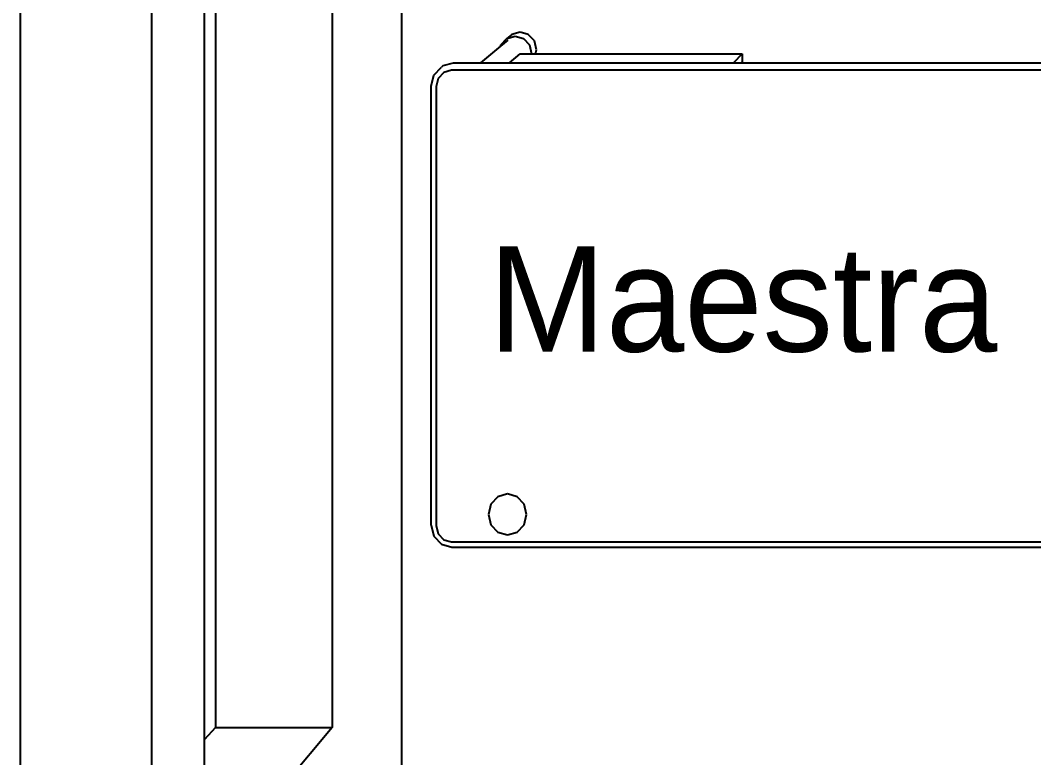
# Model space of a CAD drawing. Extents: x -4.2 to 4.2, y -5.7 to 5.7.
# Drawn here: x -4.163 to -1.758, y -4.171 to -2.419 of the extents above; entities that cross this region are included whole.
import ezdxf

# ---------------------------------------------------------------- set-up
doc = ezdxf.new("R2010")
doc.units = 0
doc.layers.get('0').update_dxf_attribs({"linetype": 'CONTINUOUS'})

msp = doc.modelspace()

# ---------------------------------------------------------------- linework, layer by layer
for p, q in [((-4.163, 5.6721), (-4.163, -5.6721)), ((-3.8513, 5.3604), (-3.8513, -5.3604)), ((-3.2583, 4.535), (-3.2583, -4.535)), ((-3.4225, -1.9828), (-3.4225, -4.0985)), ((-3.7257, -4.1275), (-3.7257, -2.1585)), ((-3.6995, -2.1433), (-3.6995, -4.0985)), ((-2.9961, -2.4528), (-3.0079, -2.4624)), ((-2.9766, -2.4471), (-2.9961, -2.4528)), ((-2.9571, -2.4528), (-2.9766, -2.4471)), ((-2.9428, -2.4681), (-2.9571, -2.4528)), ((-3.0058, -2.4665), (-3.023, -2.4806)), ((-3.0223, -2.4778), (-3.0079, -2.4624)), ((-3.0079, -2.4624), (-2.9883, -2.4568)), ((-2.9883, -2.4568), (-2.9688, -2.4624)), ((-2.9688, -2.4624), (-2.9544, -2.4778)), ((-2.9376, -2.489), (-2.9428, -2.4681)), ((-3.023, -2.4806), (-3.0708, -2.5199)), ((-3.023, -2.4806), (-3.0223, -2.4778)), ((-3.0015, -2.5199), (-2.9763, -2.4987)), ((-2.9763, -2.4987), (-2.9492, -2.4987)), ((-2.9544, -2.4778), (-2.9492, -2.4987)), ((-2.9492, -2.4987), (-2.94, -2.4987)), ((-2.94, -2.4987), (-2.9376, -2.489)), ((-2.94, -2.4987), (-2.4493, -2.4987)), ((-2.4493, -2.4987), (-2.4701, -2.5199)), ((-2.4493, -2.4987), (-2.4493, -2.5176)), ((-3.1589, -2.5269), (-3.1345, -2.5199)), ((-3.1345, -2.5199), (-3.0708, -2.5199)), ((-3.0708, -2.5199), (-3.0015, -2.5199)), ((-3.0015, -2.5199), (-2.4701, -2.5199)), ((-2.4701, -2.5199), (-2.4516, -2.5199)), ((-2.4501, -2.5184), (-2.4516, -2.5199)), ((-2.4516, -2.5199), (-2.4493, -2.5199)), ((-2.4493, -2.5176), (-2.4501, -2.5184)), ((-2.4478, -2.5184), (-2.4501, -2.5184)), ((-2.4493, -2.5199), (-2.4478, -2.5184)), ((-2.4493, -2.5199), (-2.4478, -2.5199)), ((-2.4478, -2.5184), (-2.4478, -2.5199)), ((-2.4478, -2.5199), (-1.545, -2.5199)), ((-3.1877, -2.5758), (-3.1811, -2.5495)), ((-3.1811, -2.5495), (-3.1632, -2.5303)), ((-3.1579, -2.5429), (-3.1711, -2.5572)), ((-3.1589, -2.5269), (-3.1632, -2.5303)), ((-3.1397, -2.5377), (-3.1579, -2.5429)), ((-1.5238, -2.5377), (-3.1397, -2.5377)), ((-3.1711, -2.5572), (-3.176, -2.5766)), ((-3.1877, -3.6181), (-3.1877, -2.5758)), ((-3.176, -2.5766), (-3.176, -3.6193)), ((-3.0292, -3.5506), (-3.0458, -3.5684)), ((-3.0065, -3.5441), (-3.0292, -3.5506)), ((-2.9838, -3.5506), (-3.0065, -3.5441)), ((-2.9672, -3.5684), (-2.9838, -3.5506)), ((-3.0458, -3.5684), (-3.0518, -3.5928)), ((-2.9611, -3.5928), (-2.9672, -3.5684)), ((-3.0518, -3.5928), (-3.0458, -3.6171)), ((-2.9672, -3.6171), (-2.9611, -3.5928)), ((-3.1877, -3.6181), (-3.1811, -3.6444)), ((-3.176, -3.6193), (-3.1711, -3.6387)), ((-3.0458, -3.6171), (-3.0292, -3.6349)), ((-2.9838, -3.6349), (-2.9672, -3.6171)), ((-3.1811, -3.6444), (-3.1632, -3.6636)), ((-3.1711, -3.6387), (-3.1579, -3.653)), ((-3.1579, -3.653), (-3.1397, -3.6582)), ((-3.0292, -3.6349), (-3.0065, -3.6414)), ((-3.0065, -3.6414), (-2.9838, -3.6349)), ((-3.1632, -3.6636), (-3.1387, -3.6706)), ((-3.1397, -3.6582), (-1.5238, -3.6582)), ((-3.1387, -3.6706), (-1.5233, -3.6706)), ((-3.6995, -4.0985), (-3.7257, -4.1275)), ((-3.4225, -4.0985), (-3.7257, -4.4616)), ((-3.6995, -4.0985), (-3.4225, -4.0985)), ((-3.7257, -4.4616), (-3.7257, -4.1275))]:
    msp.add_line(p, q)

# ---------------------------------------------------------------- texts
msp.add_text('Maestra', height=0.25).set_placement((-3.0515, -3.2061))

doc.saveas('drawing.dxf')
